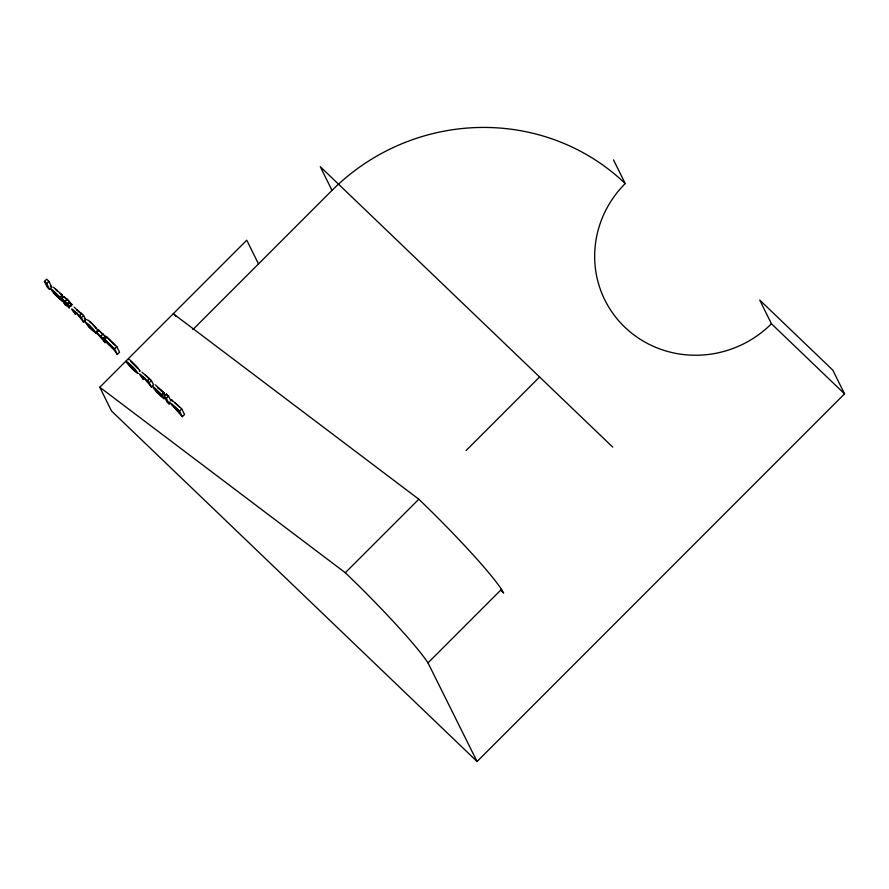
<?xml version="1.0" encoding="UTF-8"?>
<svg xmlns="http://www.w3.org/2000/svg" width="889" height="889" viewBox="0 0 889 889"><rect width="100%" height="100%" fill="white"/><g stroke="black" fill="none" stroke-linecap="round" stroke-linejoin="round"><path stroke-width="1.33" d="M44.45 281.413L46.65 279.213L48.851 281.313L51.762 287.214L49.562 289.414L47.361 287.314L44.45 281.413L46.639 283.524L49.562 289.414M46.639 283.524L48.851 281.313M62.163 295.004L62.519 295.726L60.308 297.926L59.952 297.204L62.163 295.004L53.462 287.314M64.908 300.904C61.13 305.605 74.265 309.494 61.685 298.815L63.886 296.615L67.12 299.704M61.685 298.815L65.719 302.693L65.119 301.471L67.32 299.271L71.898 304.605L69.686 306.805L68.209 305.383L69.42 308.105L63.441 302.371M69.686 306.805L67.32 303.571L69.52 301.371M67.92 304.794L70.12 302.582M69.398 306.216L71.598 304.005M79.421 316.073L81.399 313.395L79.421 316.073C77.154 313.306 66.053 302.671 75.421 314.217L76.899 312.75M83.588 315.506L85.677 319.74L83.477 321.94L81.388 317.706L83.588 315.506L81.399 313.395M96.079 331.808L98.279 329.608L103.302 334.731L102.991 334.108L100.779 336.309L101.09 336.942L96.079 331.808L96.445 332.553L105.069 342.643L106.536 341.176M96.445 332.553L98.657 330.352L98.279 329.608M105.069 342.643L102.98 338.409L105.18 336.209L102.991 334.108M104.169 338.82L106.38 336.609L116.781 346.588L119.57 352.222L117.359 354.433L113.703 349.499L105.624 341.398L113.381 348.832L112.592 347.243L104.169 338.82L114.57 348.788L117.359 354.433M114.57 348.788L116.781 346.588M844.55 393.871L771.441 323.763L759.706 300.038L832.815 370.135L844.55 393.871L477.071 761.517L111.503 410.985L99.779 387.248L246.764 240.197L258.499 263.933M148.73 379.647L147.263 381.125C144.996 378.347 133.883 367.713 143.262 379.27L144.729 377.792M192.846 329.619L331.997 190.402A208.659 201.825 -26.3 0 1 625.211 183.556A104.335 100.913 -26.3 0 0 624.834 327.185A104.335 100.913 -26.3 0 0 771.441 323.763M147.263 381.125L149.23 378.447L151.43 380.548L153.519 384.781L151.319 386.993C150.997 386.771 138.728 370.28 143.262 379.27M151.319 386.993L149.219 382.759L151.43 380.548M163.865 392.527L164.221 393.249L162.02 395.461L161.665 394.738L163.865 392.527L155.164 384.837M164.165 396.216L166.365 398.316L169.277 404.217L167.088 402.106L164.165 396.216L166.376 394.005L168.566 396.116L170.899 400.828M166.365 398.316L168.566 396.116M181.745 408.873L184.534 414.518L182.323 416.73L179.534 411.085L181.745 408.873L171.533 399.75L172.355 401.139M466.103 450.512L539.601 376.98M99.779 387.248L345.31 572.738L418.808 499.218A104.335 8.746 45 0 1 501.485 589.351L503.641 593.052L500.64 590.174M477.071 761.517L427.998 662.883L501.485 589.351M130.561 361.278L137.806 368.602M139.317 370.913L140.206 371.169L137.651 367.579A7.412 0.622 45 0 0 134.395 364.179C132.972 363.234 129.283 358.367 128.416 359.601M89.467 321.618L91.111 322.985M418.808 499.218L173.277 313.728L176.278 316.606M70.609 305.227L71.631 305.905L70.409 303.182L71.898 304.605M174.844 402.717L179.745 407.306M57.174 290.459L55.574 289.214L57.329 291.114M88.9 325.196L86.822 323.663L89.078 326.93L94.178 331.464L88.155 324.163L84.611 321.418L89.156 327.374L96.401 333.708L93.912 329.963A7.412 0.622 45 0 0 90.656 326.563L89.389 325.33M163.854 394.738L164.554 395.383M145.396 375.069L149.763 379.514M612.71 447.089L320.262 166.665L331.997 190.402M114.792 345.032L106.38 336.609M67.408 300.304L63.886 296.615M62.519 295.726L60.23 293.414M98.657 330.352L102.68 334.342M164.221 393.249L157.409 387.048M50.295 285.814L51.762 287.214M84.222 318.329L85.677 319.74M65.119 301.471L67.32 303.571M179.534 411.085L169.332 401.961L182.323 416.73M79.188 315.606L81.388 317.706M100.779 336.309L102.98 338.409M147.029 380.648L149.219 382.759M60.308 297.926L53.373 291.414L62.519 301.338L54.874 294.515C45.072 282.335 57.518 294.681 59.952 297.204M162.02 395.461L155.086 388.949L164.221 398.861L156.575 392.038C146.774 379.859 159.231 392.216 161.665 394.738M83.477 321.94C83.166 321.718 70.887 305.238 75.421 314.217M91.6 323.118L92.867 324.352A7.412 0.622 45 0 1 96.123 327.763L98.679 331.341M157.686 387.615L159.031 388.915M160.676 390.227L162.109 391.649M163.376 392.938L165.432 395.161M61.663 295.415L63.719 297.637M81.921 314.473L76.432 309.605M81.632 313.873L74.076 307.161M61.552 295.67L62.086 296.293M96.279 328.774C93.956 325.807 89.289 319.707 86.889 319.784M613.477 159.82L625.211 183.556M166.376 394.005L167.543 396.361M149.23 378.447L141.918 372.213M105.18 336.209L106.224 338.32M67.32 299.271L67.931 300.482M345.31 572.738A104.335 8.746 45 0 1 427.998 662.883M138.006 373.369C134.383 372.647 116.748 351.922 132.183 366.379A7.412 0.622 45 0 1 135.439 369.791L138.006 373.369M171.877 404.373L178.656 411.763L177.544 409.507L171.877 404.373M128.505 363.479C134.228 373.202 140.884 373.78 128.505 363.479M60.174 299.093L53.773 292.292L60.174 299.093M161.876 396.616L155.486 389.815L161.876 396.616"/></g></svg>
